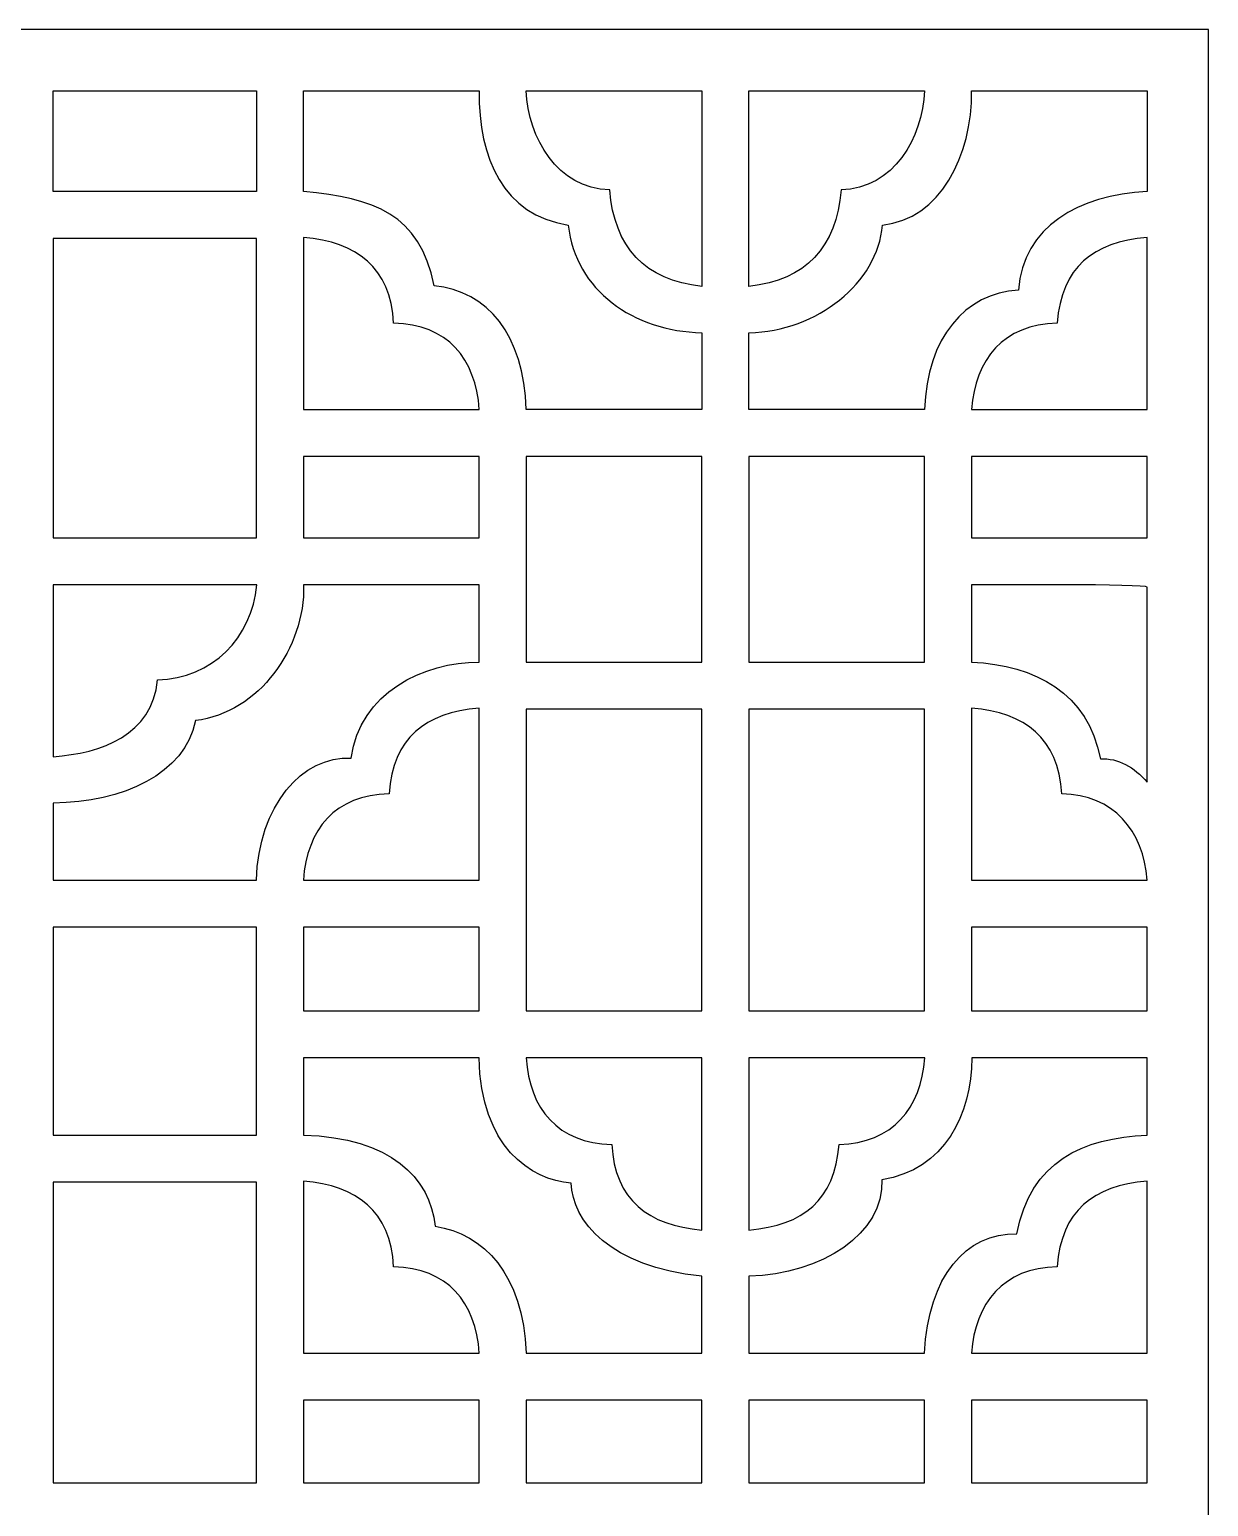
# Model space of a CAD drawing. Header units: centimetres. Extents: x -9.9 to 11.2, y -8.3 to 18.1.
# Drawn here: x 0.61 to 11.16, y 4.88 to 18.1 of the extents above; entities that cross this region are included whole.
import ezdxf

# ---------------------------------------------------------------- set-up
doc = ezdxf.new("R2010")
doc.units = ezdxf.units.CM
doc.header["$MEASUREMENT"] = 0
doc.layers.add('Layer 1', color=7, linetype='Continuous')

msp = doc.modelspace()

# ---------------------------------------------------------------- linework, layer by layer
at = {"layer": 'Layer 1', "color": 242}
for points, knots in [([(-9.94032, 18.10461), (-9.94032, 18.10461), (11.16489, 18.10461), (11.16489, 18.10461), (11.16489, 18.10461), (11.16489, 18.10461), (11.16489, -8.34543), (11.16489, -8.34543), (11.16489, -8.34543), (11.16489, -8.34543), (-9.94032, -8.34543), (-9.94032, -8.34543), (-9.94032, -8.34543), (-9.94032, -8.34543), (-9.94032, 18.10461), (-9.94032, 18.10461)], [0, 0, 0, 0, 0.2, 0.2, 0.2, 0.2, 0.4, 0.4, 0.4, 0.4, 0.6, 0.6, 0.6, 0.6, 1, 1, 1, 1]), ([(2.64309, 17.55642), (2.64309, 17.55642), (0.8232, 17.55642), (0.8232, 17.55642), (0.8232, 17.55642), (0.8232, 17.55642), (0.8232, 16.65519), (0.8232, 16.65519), (0.8232, 16.65519), (0.8232, 16.65519), (2.64309, 16.65519), (2.64309, 16.65519), (2.64309, 16.65519), (2.64309, 16.65519), (2.64309, 17.55642), (2.64309, 17.55642)], [0, 0, 0, 0, 0.2, 0.2, 0.2, 0.2, 0.4, 0.4, 0.4, 0.4, 0.6, 0.6, 0.6, 0.6, 1, 1, 1, 1]), ([(4.63675, 17.55642), (4.63675, 17.55642), (3.06487, 17.55642), (3.06487, 17.55642), (3.06487, 17.55642), (3.06487, 17.55642), (3.06487, 16.65546), (3.06487, 16.65546), (3.06487, 16.65546), (3.69194, 16.59124), (4.10575, 16.46006), (4.23341, 15.80943), (4.23341, 15.80943), (4.71153, 15.764), (5.03814, 15.36949), (5.05881, 14.702), (5.05881, 14.702), (5.05881, 14.702), (6.62987, 14.702), (6.62987, 14.702), (6.62987, 14.702), (6.62987, 14.702), (6.62987, 15.38994), (6.62987, 15.38994), (6.62987, 15.38994), (6.01665, 15.40312), (5.49925, 15.7685), (5.43487, 16.3539), (5.43487, 16.3539), (4.85365, 16.44357), (4.62843, 16.95152), (4.63675, 17.55642)], [0, 0, 0, 0, 0.11111111, 0.11111111, 0.11111111, 0.11111111, 0.22222222, 0.22222222, 0.22222222, 0.22222222, 0.33333333, 0.33333333, 0.33333333, 0.33333333, 0.44444444, 0.44444444, 0.44444444, 0.44444444, 0.55555556, 0.55555556, 0.55555556, 0.55555556, 0.66666667, 0.66666667, 0.66666667, 0.66666667, 0.77777778, 0.77777778, 0.77777778, 0.77777778, 1, 1, 1, 1]), ([(6.62987, 17.55642), (6.62987, 17.55642), (5.05836, 17.55642), (5.05836, 17.55642), (5.05836, 17.55642), (5.07701, 17.13237), (5.33378, 16.68162), (5.80562, 16.66805), (5.80562, 16.66805), (5.8456, 16.15869), (6.12053, 15.85651), (6.62987, 15.80458), (6.62987, 15.80458), (6.62987, 15.80458), (6.62987, 17.55642), (6.62987, 17.55642)], [0, 0, 0, 0, 0.2, 0.2, 0.2, 0.2, 0.4, 0.4, 0.4, 0.4, 0.6, 0.6, 0.6, 0.6, 1, 1, 1, 1]), ([(8.62319, 17.55642), (8.62319, 17.55642), (7.05171, 17.55642), (7.05171, 17.55642), (7.05171, 17.55642), (7.05171, 17.55642), (7.05171, 15.80458), (7.05171, 15.80458), (7.05171, 15.80458), (7.56101, 15.8565), (7.83594, 16.15869), (7.87592, 16.66805), (7.87592, 16.66805), (8.34771, 16.68161), (8.60454, 17.13231), (8.62319, 17.55642)], [0, 0, 0, 0, 0.2, 0.2, 0.2, 0.2, 0.4, 0.4, 0.4, 0.4, 0.6, 0.6, 0.6, 0.6, 1, 1, 1, 1]), ([(10.6167, 17.55642), (10.6167, 17.55642), (9.04488, 17.55642), (9.04488, 17.55642), (9.04488, 17.55642), (9.05321, 16.97413), (8.76042, 16.40602), (8.24674, 16.3539), (8.24674, 16.3539), (8.20489, 15.8361), (7.66498, 15.40312), (7.05171, 15.38994), (7.05171, 15.38994), (7.05171, 15.38994), (7.05171, 14.702), (7.05171, 14.702), (7.05171, 14.702), (7.05171, 14.702), (8.62375, 14.702), (8.62375, 14.702), (8.62375, 14.702), (8.64424, 15.3469), (8.98705, 15.74276), (9.46416, 15.77188), (9.46416, 15.77188), (9.5092, 16.33945), (9.99736, 16.62099), (10.6167, 16.65542), (10.6167, 16.65542), (10.6167, 16.65542), (10.6167, 17.55642), (10.6167, 17.55642)], [0, 0, 0, 0, 0.11111111, 0.11111111, 0.11111111, 0.11111111, 0.22222222, 0.22222222, 0.22222222, 0.22222222, 0.33333333, 0.33333333, 0.33333333, 0.33333333, 0.44444444, 0.44444444, 0.44444444, 0.44444444, 0.55555556, 0.55555556, 0.55555556, 0.55555556, 0.66666667, 0.66666667, 0.66666667, 0.66666667, 0.77777778, 0.77777778, 0.77777778, 0.77777778, 1, 1, 1, 1]), ([(0.8232, 16.23335), (0.8232, 16.23335), (2.64309, 16.23335), (2.64309, 16.23335), (2.64309, 16.23335), (2.64309, 16.23335), (2.64309, 13.55273), (2.64309, 13.55273), (2.64309, 13.55273), (2.64309, 13.55273), (0.8232, 13.55273), (0.8232, 13.55273), (0.8232, 13.55273), (0.8232, 13.55273), (0.8232, 16.23335), (0.8232, 16.23335)], [0, 0, 0, 0, 0.2, 0.2, 0.2, 0.2, 0.4, 0.4, 0.4, 0.4, 0.6, 0.6, 0.6, 0.6, 1, 1, 1, 1]), ([(3.06487, 14.702), (3.06487, 14.702), (3.06487, 16.2426), (3.06487, 16.2426), (3.06487, 16.2426), (3.54118, 16.20198), (3.84252, 15.97607), (3.87149, 15.47564), (3.87149, 15.47564), (4.35286, 15.46662), (4.60634, 15.1583), (4.63817, 14.702), (4.63817, 14.702), (4.63817, 14.702), (3.06487, 14.702), (3.06487, 14.702)], [0, 0, 0, 0, 0.2, 0.2, 0.2, 0.2, 0.4, 0.4, 0.4, 0.4, 0.6, 0.6, 0.6, 0.6, 1, 1, 1, 1]), ([(9.81103, 15.47564), (9.84908, 15.97854), (10.13259, 16.2009), (10.6167, 16.24258), (10.6167, 16.24258), (10.6167, 16.24258), (10.6167, 14.702), (10.6167, 14.702), (10.6167, 14.702), (10.6167, 14.702), (9.04438, 14.702), (9.04438, 14.702), (9.04438, 14.702), (9.07565, 15.15037), (9.33142, 15.46663), (9.81103, 15.47564)], [0, 0, 0, 0, 0.2, 0.2, 0.2, 0.2, 0.4, 0.4, 0.4, 0.4, 0.6, 0.6, 0.6, 0.6, 1, 1, 1, 1]), ([(3.06487, 13.55273), (3.06487, 13.55273), (3.06487, 14.28016), (3.06487, 14.28016), (3.06487, 14.28016), (3.06487, 14.28016), (4.6365, 14.28016), (4.6365, 14.28016), (4.6365, 14.28016), (4.6365, 14.28016), (4.6365, 13.55273), (4.6365, 13.55273), (4.6365, 13.55273), (4.6365, 13.55273), (3.06487, 13.55273), (3.06487, 13.55273)], [0, 0, 0, 0, 0.2, 0.2, 0.2, 0.2, 0.4, 0.4, 0.4, 0.4, 0.6, 0.6, 0.6, 0.6, 1, 1, 1, 1]), ([(6.62987, 14.28016), (6.62987, 14.28016), (6.62987, 12.44058), (6.62987, 12.44058), (6.62987, 12.44058), (6.62987, 12.44058), (5.0583, 12.44058), (5.0583, 12.44058), (5.0583, 12.44058), (5.0583, 12.44058), (5.0583, 14.28016), (5.0583, 14.28016), (5.0583, 14.28016), (5.0583, 14.28016), (6.62987, 14.28016), (6.62987, 14.28016)], [0, 0, 0, 0, 0.2, 0.2, 0.2, 0.2, 0.4, 0.4, 0.4, 0.4, 0.6, 0.6, 0.6, 0.6, 1, 1, 1, 1]), ([(7.05171, 12.44058), (7.05171, 12.44058), (7.05171, 14.28016), (7.05171, 14.28016), (7.05171, 14.28016), (7.05171, 14.28016), (8.62324, 14.28016), (8.62324, 14.28016), (8.62324, 14.28016), (8.62324, 14.28016), (8.62324, 12.44058), (8.62324, 12.44058), (8.62324, 12.44058), (8.62324, 12.44058), (7.05171, 12.44058), (7.05171, 12.44058)], [0, 0, 0, 0, 0.2, 0.2, 0.2, 0.2, 0.4, 0.4, 0.4, 0.4, 0.6, 0.6, 0.6, 0.6, 1, 1, 1, 1]), ([(9.04508, 13.55273), (9.04508, 13.55273), (9.04508, 14.28016), (9.04508, 14.28016), (9.04508, 14.28016), (9.04508, 14.28016), (10.6167, 14.28016), (10.6167, 14.28016), (10.6167, 14.28016), (10.6167, 14.28016), (10.6167, 13.55273), (10.6167, 13.55273), (10.6167, 13.55273), (10.6167, 13.55273), (9.04508, 13.55273), (9.04508, 13.55273)], [0, 0, 0, 0, 0.2, 0.2, 0.2, 0.2, 0.4, 0.4, 0.4, 0.4, 0.6, 0.6, 0.6, 0.6, 1, 1, 1, 1]), ([(0.8232, 11.17833), (1.44673, 11.182), (2.00472, 11.44022), (2.09798, 11.916), (2.09798, 11.916), (2.66864, 11.98814), (3.0779, 12.56858), (3.06577, 13.13087), (3.06577, 13.13087), (3.06577, 13.13087), (4.6365, 13.13087), (4.6365, 13.13087), (4.6365, 13.13087), (4.6365, 13.13087), (4.6365, 12.44087), (4.6365, 12.44087), (4.6365, 12.44087), (4.14141, 12.44128), (3.56904, 12.16581), (3.4917, 11.58139), (3.4917, 11.58139), (3.05332, 11.60199), (2.66329, 11.15595), (2.64258, 10.48737), (2.64258, 10.48737), (2.64258, 10.48737), (0.8232, 10.48737), (0.8232, 10.48737), (0.8232, 10.48737), (0.8232, 10.48737), (0.8232, 11.17833), (0.8232, 11.17833)], [0, 0, 0, 0, 0.11111111, 0.11111111, 0.11111111, 0.11111111, 0.22222222, 0.22222222, 0.22222222, 0.22222222, 0.33333333, 0.33333333, 0.33333333, 0.33333333, 0.44444444, 0.44444444, 0.44444444, 0.44444444, 0.55555556, 0.55555556, 0.55555556, 0.55555556, 0.66666667, 0.66666667, 0.66666667, 0.66666667, 0.77777778, 0.77777778, 0.77777778, 0.77777778, 1, 1, 1, 1]), ([(1.75726, 12.28107), (1.71315, 11.78576), (1.25444, 11.62442), (0.8232, 11.59335), (0.8232, 11.59335), (0.8232, 11.59335), (0.8232, 13.13087), (0.8232, 13.13087), (0.8232, 13.13087), (0.8232, 13.13087), (2.64528, 13.13087), (2.64528, 13.13087), (2.64528, 13.13087), (2.60476, 12.65632), (2.24556, 12.29293), (1.75726, 12.28107)], [0, 0, 0, 0, 0.2, 0.2, 0.2, 0.2, 0.4, 0.4, 0.4, 0.4, 0.6, 0.6, 0.6, 0.6, 1, 1, 1, 1]), ([(10.6167, 13.11231), (10.6167, 13.11231), (10.6167, 11.36564), (10.6167, 11.36564), (10.6167, 11.36564), (10.49999, 11.49942), (10.35634, 11.58482), (10.19763, 11.57269), (10.19763, 11.57269), (10.08963, 12.16519), (9.61326, 12.41133), (9.04508, 12.44087), (9.04508, 12.44087), (9.04508, 12.44087), (9.04508, 13.13087), (9.04508, 13.13087), (9.04508, 13.13087), (9.17621, 13.13087), (10.61541, 13.14109), (10.6167, 13.11231)], [0, 0, 0, 0, 0.16666667, 0.16666667, 0.16666667, 0.16666667, 0.33333333, 0.33333333, 0.33333333, 0.33333333, 0.5, 0.5, 0.5, 0.5, 0.66666667, 0.66666667, 0.66666667, 0.66666667, 1, 1, 1, 1]), ([(3.06325, 10.48737), (3.09499, 10.94366), (3.34833, 11.25196), (3.82992, 11.26101), (3.82992, 11.26101), (3.86803, 11.76444), (4.1519, 11.98668), (4.6365, 12.02801), (4.6365, 12.02801), (4.6365, 12.02801), (4.6365, 10.48737), (4.6365, 10.48737), (4.6365, 10.48737), (4.6365, 10.48737), (3.06325, 10.48737), (3.06325, 10.48737)], [0, 0, 0, 0, 0.2, 0.2, 0.2, 0.2, 0.4, 0.4, 0.4, 0.4, 0.6, 0.6, 0.6, 0.6, 1, 1, 1, 1]), ([(6.62987, 12.01874), (6.62987, 12.01874), (6.62987, 9.31749), (6.62987, 9.31749), (6.62987, 9.31749), (6.62987, 9.31749), (5.0583, 9.31749), (5.0583, 9.31749), (5.0583, 9.31749), (5.0583, 9.31749), (5.0583, 12.01874), (5.0583, 12.01874), (5.0583, 12.01874), (5.0583, 12.01874), (6.62987, 12.01874), (6.62987, 12.01874)], [0, 0, 0, 0, 0.2, 0.2, 0.2, 0.2, 0.4, 0.4, 0.4, 0.4, 0.6, 0.6, 0.6, 0.6, 1, 1, 1, 1]), ([(7.05171, 9.31749), (7.05171, 9.31749), (7.05171, 12.01874), (7.05171, 12.01874), (7.05171, 12.01874), (7.05171, 12.01874), (8.62324, 12.01874), (8.62324, 12.01874), (8.62324, 12.01874), (8.62324, 12.01874), (8.62324, 9.31749), (8.62324, 9.31749), (8.62324, 9.31749), (8.62324, 9.31749), (7.05171, 9.31749), (7.05171, 9.31749)], [0, 0, 0, 0, 0.2, 0.2, 0.2, 0.2, 0.4, 0.4, 0.4, 0.4, 0.6, 0.6, 0.6, 0.6, 1, 1, 1, 1]), ([(10.6167, 10.48777), (10.6167, 10.48777), (9.04508, 10.48737), (9.04508, 10.48737), (9.04508, 10.48737), (9.04508, 10.48737), (9.04508, 12.02802), (9.04508, 12.02802), (9.04508, 12.02802), (9.5215, 11.98739), (9.82267, 11.76151), (9.85163, 11.26101), (9.85163, 11.26101), (10.31297, 11.25234), (10.58564, 10.93362), (10.6167, 10.48777)], [0, 0, 0, 0, 0.2, 0.2, 0.2, 0.2, 0.4, 0.4, 0.4, 0.4, 0.6, 0.6, 0.6, 0.6, 1, 1, 1, 1]), ([(0.8232, 10.06553), (0.8232, 10.06553), (2.64309, 10.06553), (2.64309, 10.06553), (2.64309, 10.06553), (2.64309, 10.06553), (2.64309, 8.20536), (2.64309, 8.20536), (2.64309, 8.20536), (2.64309, 8.20536), (0.8232, 8.20536), (0.8232, 8.20536), (0.8232, 8.20536), (0.8232, 8.20536), (0.8232, 10.06553), (0.8232, 10.06553)], [0, 0, 0, 0, 0.2, 0.2, 0.2, 0.2, 0.4, 0.4, 0.4, 0.4, 0.6, 0.6, 0.6, 0.6, 1, 1, 1, 1]), ([(3.06487, 10.06553), (3.06487, 10.06553), (4.6365, 10.06553), (4.6365, 10.06553), (4.6365, 10.06553), (4.6365, 10.06553), (4.6365, 9.31749), (4.6365, 9.31749), (4.6365, 9.31749), (4.6365, 9.31749), (3.06487, 9.31749), (3.06487, 9.31749), (3.06487, 9.31749), (3.06487, 9.31749), (3.06487, 10.06553), (3.06487, 10.06553)], [0, 0, 0, 0, 0.2, 0.2, 0.2, 0.2, 0.4, 0.4, 0.4, 0.4, 0.6, 0.6, 0.6, 0.6, 1, 1, 1, 1]), ([(10.6167, 9.31749), (10.6167, 9.31749), (9.04508, 9.31749), (9.04508, 9.31749), (9.04508, 9.31749), (9.04508, 9.31749), (9.04508, 10.06553), (9.04508, 10.06553), (9.04508, 10.06553), (9.04508, 10.06553), (10.6167, 10.06553), (10.6167, 10.06553), (10.6167, 10.06553), (10.6167, 10.06553), (10.6167, 9.31749), (10.6167, 9.31749)], [0, 0, 0, 0, 0.2, 0.2, 0.2, 0.2, 0.4, 0.4, 0.4, 0.4, 0.6, 0.6, 0.6, 0.6, 1, 1, 1, 1]), ([(4.24279, 7.38863), (4.19881, 7.82574), (3.84219, 8.18134), (3.06487, 8.20557), (3.06487, 8.20557), (3.06487, 8.20557), (3.06487, 8.89567), (3.06487, 8.89567), (3.06487, 8.89567), (3.06487, 8.89567), (4.63596, 8.89567), (4.63596, 8.89567), (4.63596, 8.89567), (4.64999, 8.10342), (5.101, 7.79928), (5.46098, 7.77594), (5.46098, 7.77594), (5.47076, 7.43571), (5.81164, 7.02046), (6.62987, 6.9422), (6.62987, 6.9422), (6.62987, 6.9422), (6.62987, 6.25209), (6.62987, 6.25209), (6.62987, 6.25209), (6.62987, 6.25209), (5.05881, 6.25209), (5.05881, 6.25209), (5.05881, 6.25209), (5.03119, 6.95757), (4.67684, 7.32235), (4.24279, 7.38863)], [0, 0, 0, 0, 0.11111111, 0.11111111, 0.11111111, 0.11111111, 0.22222222, 0.22222222, 0.22222222, 0.22222222, 0.33333333, 0.33333333, 0.33333333, 0.33333333, 0.44444444, 0.44444444, 0.44444444, 0.44444444, 0.55555556, 0.55555556, 0.55555556, 0.55555556, 0.66666667, 0.66666667, 0.66666667, 0.66666667, 0.77777778, 0.77777778, 0.77777778, 0.77777778, 1, 1, 1, 1]), ([(6.62987, 8.89567), (6.62987, 8.89567), (6.62987, 7.35502), (6.62987, 7.35502), (6.62987, 7.35502), (6.15338, 7.3958), (5.85238, 7.62146), (5.82328, 8.12204), (5.82328, 8.12204), (5.34189, 8.13106), (5.08844, 8.43938), (5.0566, 8.89567), (5.0566, 8.89567), (5.0566, 8.89567), (6.62987, 8.89567), (6.62987, 8.89567)], [0, 0, 0, 0, 0.2, 0.2, 0.2, 0.2, 0.4, 0.4, 0.4, 0.4, 0.6, 0.6, 0.6, 0.6, 1, 1, 1, 1]), ([(7.85831, 8.12204), (7.82042, 7.62086), (7.53771, 7.39661), (7.05171, 7.35502), (7.05171, 7.35502), (7.05171, 7.35502), (7.05171, 8.89567), (7.05171, 8.89567), (7.05171, 8.89567), (7.05171, 8.89567), (8.625, 8.89567), (8.625, 8.89567), (8.625, 8.89567), (8.59375, 8.44737), (8.33792, 8.13102), (7.85831, 8.12204)], [0, 0, 0, 0, 0.2, 0.2, 0.2, 0.2, 0.4, 0.4, 0.4, 0.4, 0.6, 0.6, 0.6, 0.6, 1, 1, 1, 1]), ([(7.05171, 6.9422), (7.70031, 6.95474), (8.26906, 7.32759), (8.24065, 7.80562), (8.24065, 7.80562), (8.80487, 7.89218), (9.04664, 8.39375), (9.04561, 8.89567), (9.04561, 8.89567), (9.04561, 8.89567), (10.6167, 8.89567), (10.6167, 8.89567), (10.6167, 8.89567), (10.6167, 8.89567), (10.6167, 8.20557), (10.6167, 8.20557), (10.6167, 8.20557), (10.04059, 8.17864), (9.57324, 7.97247), (9.44953, 7.32049), (9.44953, 7.32049), (8.99397, 7.32819), (8.65795, 6.94246), (8.62275, 6.25209), (8.62275, 6.25209), (8.62275, 6.25209), (7.05171, 6.25209), (7.05171, 6.25209), (7.05171, 6.25209), (7.05171, 6.25209), (7.05171, 6.9422), (7.05171, 6.9422), (7.05171, 6.9422), (7.05171, 6.9422), (7.05171, 6.9422), (7.05171, 6.9422)], [0, 0, 0, 0, 0.1, 0.1, 0.1, 0.1, 0.2, 0.2, 0.2, 0.2, 0.3, 0.3, 0.3, 0.3, 0.4, 0.4, 0.4, 0.4, 0.5, 0.5, 0.5, 0.5, 0.6, 0.6, 0.6, 0.6, 0.7, 0.7, 0.7, 0.7, 0.8, 0.8, 0.8, 0.8, 1, 1, 1, 1]), ([(0.8232, 7.78354), (0.8232, 7.78354), (2.64309, 7.78354), (2.64309, 7.78354), (2.64309, 7.78354), (2.64309, 7.78354), (2.64309, 5.0905), (2.64309, 5.0905), (2.64309, 5.0905), (2.64309, 5.0905), (0.8232, 5.0905), (0.8232, 5.0905), (0.8232, 5.0905), (0.8232, 5.0905), (0.8232, 7.78354), (0.8232, 7.78354)], [0, 0, 0, 0, 0.2, 0.2, 0.2, 0.2, 0.4, 0.4, 0.4, 0.4, 0.6, 0.6, 0.6, 0.6, 1, 1, 1, 1]), ([(3.06487, 6.25209), (3.06487, 6.25209), (3.06487, 7.79274), (3.06487, 7.79274), (3.06487, 7.79274), (3.54118, 7.75216), (3.84253, 7.52624), (3.87149, 7.0258), (3.87149, 7.0258), (4.3529, 7.01678), (4.60633, 6.70841), (4.63817, 6.25209), (4.63817, 6.25209), (4.63817, 6.25209), (3.06487, 6.25209), (3.06487, 6.25209)], [0, 0, 0, 0, 0.2, 0.2, 0.2, 0.2, 0.4, 0.4, 0.4, 0.4, 0.6, 0.6, 0.6, 0.6, 1, 1, 1, 1]), ([(9.81011, 7.0258), (9.84822, 7.52919), (10.13211, 7.75146), (10.6167, 7.79274), (10.6167, 7.79274), (10.6167, 7.79274), (10.6167, 6.25209), (10.6167, 6.25209), (10.6167, 6.25209), (10.6167, 6.25209), (9.04344, 6.25209), (9.04344, 6.25209), (9.04344, 6.25209), (9.07466, 6.7005), (9.33046, 7.01681), (9.81011, 7.0258)], [0, 0, 0, 0, 0.2, 0.2, 0.2, 0.2, 0.4, 0.4, 0.4, 0.4, 0.6, 0.6, 0.6, 0.6, 1, 1, 1, 1]), ([(4.6365, 5.83031), (4.6365, 5.83031), (4.6365, 5.0905), (4.6365, 5.0905), (4.6365, 5.0905), (4.6365, 5.0905), (3.06487, 5.0905), (3.06487, 5.0905), (3.06487, 5.0905), (3.06487, 5.0905), (3.06487, 5.83031), (3.06487, 5.83031), (3.06487, 5.83031), (3.06487, 5.83031), (4.6365, 5.83031), (4.6365, 5.83031)], [0, 0, 0, 0, 0.2, 0.2, 0.2, 0.2, 0.4, 0.4, 0.4, 0.4, 0.6, 0.6, 0.6, 0.6, 1, 1, 1, 1]), ([(5.0583, 5.0905), (5.0583, 5.0905), (5.0583, 5.83031), (5.0583, 5.83031), (5.0583, 5.83031), (5.0583, 5.83031), (6.62987, 5.83031), (6.62987, 5.83031), (6.62987, 5.83031), (6.62987, 5.83031), (6.62987, 5.0905), (6.62987, 5.0905), (6.62987, 5.0905), (6.62987, 5.0905), (5.0583, 5.0905), (5.0583, 5.0905)], [0, 0, 0, 0, 0.2, 0.2, 0.2, 0.2, 0.4, 0.4, 0.4, 0.4, 0.6, 0.6, 0.6, 0.6, 1, 1, 1, 1]), ([(7.05171, 5.83031), (7.05171, 5.83031), (8.62324, 5.83031), (8.62324, 5.83031), (8.62324, 5.83031), (8.62324, 5.83031), (8.62324, 5.0905), (8.62324, 5.0905), (8.62324, 5.0905), (8.62324, 5.0905), (7.05171, 5.0905), (7.05171, 5.0905), (7.05171, 5.0905), (7.05171, 5.0905), (7.05171, 5.83031), (7.05171, 5.83031)], [0, 0, 0, 0, 0.2, 0.2, 0.2, 0.2, 0.4, 0.4, 0.4, 0.4, 0.6, 0.6, 0.6, 0.6, 1, 1, 1, 1]), ([(9.04508, 5.83031), (9.04508, 5.83031), (10.6167, 5.83031), (10.6167, 5.83031), (10.6167, 5.83031), (10.6167, 5.83031), (10.6167, 5.0905), (10.6167, 5.0905), (10.6167, 5.0905), (10.6167, 5.0905), (9.04508, 5.0905), (9.04508, 5.0905), (9.04508, 5.0905), (9.04508, 5.0905), (9.04508, 5.83031), (9.04508, 5.83031)], [0, 0, 0, 0, 0.2, 0.2, 0.2, 0.2, 0.4, 0.4, 0.4, 0.4, 0.6, 0.6, 0.6, 0.6, 1, 1, 1, 1])]:
    msp.add_open_spline(points, degree=3, knots=knots, dxfattribs=at)
at = {"layer": 'Layer 1', "color": 242, "lineweight": 9}
for points, knots in [([(-9.94032, 18.10461), (-9.94032, 18.10461), (11.16489, 18.10461), (11.16489, 18.10461), (11.16489, 18.10461), (11.16489, 18.10461), (11.16489, -8.34543), (11.16489, -8.34543), (11.16489, -8.34543), (11.16489, -8.34543), (-9.94032, -8.34543), (-9.94032, -8.34543), (-9.94032, -8.34543), (-9.94032, -8.34543), (-9.94032, 18.10461), (-9.94032, 18.10461)], [0, 0, 0, 0, 0.2, 0.2, 0.2, 0.2, 0.4, 0.4, 0.4, 0.4, 0.6, 0.6, 0.6, 0.6, 1, 1, 1, 1]), ([(2.64309, 17.55642), (2.64309, 17.55642), (0.8232, 17.55642), (0.8232, 17.55642), (0.8232, 17.55642), (0.8232, 17.55642), (0.8232, 16.65519), (0.8232, 16.65519), (0.8232, 16.65519), (0.8232, 16.65519), (2.64309, 16.65519), (2.64309, 16.65519), (2.64309, 16.65519), (2.64309, 16.65519), (2.64309, 17.55642), (2.64309, 17.55642)], [0, 0, 0, 0, 0.2, 0.2, 0.2, 0.2, 0.4, 0.4, 0.4, 0.4, 0.6, 0.6, 0.6, 0.6, 1, 1, 1, 1]), ([(4.63675, 17.55642), (4.63675, 17.55642), (3.06487, 17.55642), (3.06487, 17.55642), (3.06487, 17.55642), (3.06487, 17.55642), (3.06487, 16.65546), (3.06487, 16.65546), (3.06487, 16.65546), (3.69194, 16.59124), (4.10575, 16.46006), (4.23341, 15.80943), (4.23341, 15.80943), (4.71153, 15.764), (5.03814, 15.36949), (5.05881, 14.702), (5.05881, 14.702), (5.05881, 14.702), (6.62987, 14.702), (6.62987, 14.702), (6.62987, 14.702), (6.62987, 14.702), (6.62987, 15.38994), (6.62987, 15.38994), (6.62987, 15.38994), (6.01665, 15.40312), (5.49925, 15.7685), (5.43487, 16.3539), (5.43487, 16.3539), (4.85365, 16.44357), (4.62843, 16.95152), (4.63675, 17.55642)], [0, 0, 0, 0, 0.11111111, 0.11111111, 0.11111111, 0.11111111, 0.22222222, 0.22222222, 0.22222222, 0.22222222, 0.33333333, 0.33333333, 0.33333333, 0.33333333, 0.44444444, 0.44444444, 0.44444444, 0.44444444, 0.55555556, 0.55555556, 0.55555556, 0.55555556, 0.66666667, 0.66666667, 0.66666667, 0.66666667, 0.77777778, 0.77777778, 0.77777778, 0.77777778, 1, 1, 1, 1]), ([(6.62987, 17.55642), (6.62987, 17.55642), (5.05836, 17.55642), (5.05836, 17.55642), (5.05836, 17.55642), (5.07701, 17.13237), (5.33378, 16.68162), (5.80562, 16.66805), (5.80562, 16.66805), (5.8456, 16.15869), (6.12053, 15.85651), (6.62987, 15.80458), (6.62987, 15.80458), (6.62987, 15.80458), (6.62987, 17.55642), (6.62987, 17.55642)], [0, 0, 0, 0, 0.2, 0.2, 0.2, 0.2, 0.4, 0.4, 0.4, 0.4, 0.6, 0.6, 0.6, 0.6, 1, 1, 1, 1]), ([(8.62319, 17.55642), (8.62319, 17.55642), (7.05171, 17.55642), (7.05171, 17.55642), (7.05171, 17.55642), (7.05171, 17.55642), (7.05171, 15.80458), (7.05171, 15.80458), (7.05171, 15.80458), (7.56101, 15.8565), (7.83594, 16.15869), (7.87592, 16.66805), (7.87592, 16.66805), (8.34771, 16.68161), (8.60454, 17.13231), (8.62319, 17.55642)], [0, 0, 0, 0, 0.2, 0.2, 0.2, 0.2, 0.4, 0.4, 0.4, 0.4, 0.6, 0.6, 0.6, 0.6, 1, 1, 1, 1]), ([(10.6167, 17.55642), (10.6167, 17.55642), (9.04488, 17.55642), (9.04488, 17.55642), (9.04488, 17.55642), (9.05321, 16.97413), (8.76042, 16.40602), (8.24674, 16.3539), (8.24674, 16.3539), (8.20489, 15.8361), (7.66498, 15.40312), (7.05171, 15.38994), (7.05171, 15.38994), (7.05171, 15.38994), (7.05171, 14.702), (7.05171, 14.702), (7.05171, 14.702), (7.05171, 14.702), (8.62375, 14.702), (8.62375, 14.702), (8.62375, 14.702), (8.64424, 15.3469), (8.98705, 15.74276), (9.46416, 15.77188), (9.46416, 15.77188), (9.5092, 16.33945), (9.99736, 16.62099), (10.6167, 16.65542), (10.6167, 16.65542), (10.6167, 16.65542), (10.6167, 17.55642), (10.6167, 17.55642)], [0, 0, 0, 0, 0.11111111, 0.11111111, 0.11111111, 0.11111111, 0.22222222, 0.22222222, 0.22222222, 0.22222222, 0.33333333, 0.33333333, 0.33333333, 0.33333333, 0.44444444, 0.44444444, 0.44444444, 0.44444444, 0.55555556, 0.55555556, 0.55555556, 0.55555556, 0.66666667, 0.66666667, 0.66666667, 0.66666667, 0.77777778, 0.77777778, 0.77777778, 0.77777778, 1, 1, 1, 1]), ([(0.8232, 16.23335), (0.8232, 16.23335), (2.64309, 16.23335), (2.64309, 16.23335), (2.64309, 16.23335), (2.64309, 16.23335), (2.64309, 13.55273), (2.64309, 13.55273), (2.64309, 13.55273), (2.64309, 13.55273), (0.8232, 13.55273), (0.8232, 13.55273), (0.8232, 13.55273), (0.8232, 13.55273), (0.8232, 16.23335), (0.8232, 16.23335)], [0, 0, 0, 0, 0.2, 0.2, 0.2, 0.2, 0.4, 0.4, 0.4, 0.4, 0.6, 0.6, 0.6, 0.6, 1, 1, 1, 1]), ([(3.06487, 14.702), (3.06487, 14.702), (3.06487, 16.2426), (3.06487, 16.2426), (3.06487, 16.2426), (3.54118, 16.20198), (3.84252, 15.97607), (3.87149, 15.47564), (3.87149, 15.47564), (4.35286, 15.46662), (4.60634, 15.1583), (4.63817, 14.702), (4.63817, 14.702), (4.63817, 14.702), (3.06487, 14.702), (3.06487, 14.702)], [0, 0, 0, 0, 0.2, 0.2, 0.2, 0.2, 0.4, 0.4, 0.4, 0.4, 0.6, 0.6, 0.6, 0.6, 1, 1, 1, 1]), ([(9.81103, 15.47564), (9.84908, 15.97854), (10.13259, 16.2009), (10.6167, 16.24258), (10.6167, 16.24258), (10.6167, 16.24258), (10.6167, 14.702), (10.6167, 14.702), (10.6167, 14.702), (10.6167, 14.702), (9.04438, 14.702), (9.04438, 14.702), (9.04438, 14.702), (9.07565, 15.15037), (9.33142, 15.46663), (9.81103, 15.47564)], [0, 0, 0, 0, 0.2, 0.2, 0.2, 0.2, 0.4, 0.4, 0.4, 0.4, 0.6, 0.6, 0.6, 0.6, 1, 1, 1, 1]), ([(3.06487, 13.55273), (3.06487, 13.55273), (3.06487, 14.28016), (3.06487, 14.28016), (3.06487, 14.28016), (3.06487, 14.28016), (4.6365, 14.28016), (4.6365, 14.28016), (4.6365, 14.28016), (4.6365, 14.28016), (4.6365, 13.55273), (4.6365, 13.55273), (4.6365, 13.55273), (4.6365, 13.55273), (3.06487, 13.55273), (3.06487, 13.55273)], [0, 0, 0, 0, 0.2, 0.2, 0.2, 0.2, 0.4, 0.4, 0.4, 0.4, 0.6, 0.6, 0.6, 0.6, 1, 1, 1, 1]), ([(6.62987, 14.28016), (6.62987, 14.28016), (6.62987, 12.44058), (6.62987, 12.44058), (6.62987, 12.44058), (6.62987, 12.44058), (5.0583, 12.44058), (5.0583, 12.44058), (5.0583, 12.44058), (5.0583, 12.44058), (5.0583, 14.28016), (5.0583, 14.28016), (5.0583, 14.28016), (5.0583, 14.28016), (6.62987, 14.28016), (6.62987, 14.28016)], [0, 0, 0, 0, 0.2, 0.2, 0.2, 0.2, 0.4, 0.4, 0.4, 0.4, 0.6, 0.6, 0.6, 0.6, 1, 1, 1, 1]), ([(7.05171, 12.44058), (7.05171, 12.44058), (7.05171, 14.28016), (7.05171, 14.28016), (7.05171, 14.28016), (7.05171, 14.28016), (8.62324, 14.28016), (8.62324, 14.28016), (8.62324, 14.28016), (8.62324, 14.28016), (8.62324, 12.44058), (8.62324, 12.44058), (8.62324, 12.44058), (8.62324, 12.44058), (7.05171, 12.44058), (7.05171, 12.44058)], [0, 0, 0, 0, 0.2, 0.2, 0.2, 0.2, 0.4, 0.4, 0.4, 0.4, 0.6, 0.6, 0.6, 0.6, 1, 1, 1, 1]), ([(9.04508, 13.55273), (9.04508, 13.55273), (9.04508, 14.28016), (9.04508, 14.28016), (9.04508, 14.28016), (9.04508, 14.28016), (10.6167, 14.28016), (10.6167, 14.28016), (10.6167, 14.28016), (10.6167, 14.28016), (10.6167, 13.55273), (10.6167, 13.55273), (10.6167, 13.55273), (10.6167, 13.55273), (9.04508, 13.55273), (9.04508, 13.55273)], [0, 0, 0, 0, 0.2, 0.2, 0.2, 0.2, 0.4, 0.4, 0.4, 0.4, 0.6, 0.6, 0.6, 0.6, 1, 1, 1, 1]), ([(0.8232, 11.17833), (1.44673, 11.182), (2.00472, 11.44022), (2.09798, 11.916), (2.09798, 11.916), (2.66864, 11.98814), (3.0779, 12.56858), (3.06577, 13.13087), (3.06577, 13.13087), (3.06577, 13.13087), (4.6365, 13.13087), (4.6365, 13.13087), (4.6365, 13.13087), (4.6365, 13.13087), (4.6365, 12.44087), (4.6365, 12.44087), (4.6365, 12.44087), (4.14141, 12.44128), (3.56904, 12.16581), (3.4917, 11.58139), (3.4917, 11.58139), (3.05332, 11.60199), (2.66329, 11.15595), (2.64258, 10.48737), (2.64258, 10.48737), (2.64258, 10.48737), (0.8232, 10.48737), (0.8232, 10.48737), (0.8232, 10.48737), (0.8232, 10.48737), (0.8232, 11.17833), (0.8232, 11.17833)], [0, 0, 0, 0, 0.11111111, 0.11111111, 0.11111111, 0.11111111, 0.22222222, 0.22222222, 0.22222222, 0.22222222, 0.33333333, 0.33333333, 0.33333333, 0.33333333, 0.44444444, 0.44444444, 0.44444444, 0.44444444, 0.55555556, 0.55555556, 0.55555556, 0.55555556, 0.66666667, 0.66666667, 0.66666667, 0.66666667, 0.77777778, 0.77777778, 0.77777778, 0.77777778, 1, 1, 1, 1]), ([(1.75726, 12.28107), (1.71315, 11.78576), (1.25444, 11.62442), (0.8232, 11.59335), (0.8232, 11.59335), (0.8232, 11.59335), (0.8232, 13.13087), (0.8232, 13.13087), (0.8232, 13.13087), (0.8232, 13.13087), (2.64528, 13.13087), (2.64528, 13.13087), (2.64528, 13.13087), (2.60476, 12.65632), (2.24556, 12.29293), (1.75726, 12.28107)], [0, 0, 0, 0, 0.2, 0.2, 0.2, 0.2, 0.4, 0.4, 0.4, 0.4, 0.6, 0.6, 0.6, 0.6, 1, 1, 1, 1]), ([(10.6167, 13.11231), (10.6167, 13.11231), (10.6167, 11.36564), (10.6167, 11.36564), (10.6167, 11.36564), (10.49999, 11.49942), (10.35634, 11.58482), (10.19763, 11.57269), (10.19763, 11.57269), (10.08963, 12.16519), (9.61326, 12.41133), (9.04508, 12.44087), (9.04508, 12.44087), (9.04508, 12.44087), (9.04508, 13.13087), (9.04508, 13.13087), (9.04508, 13.13087), (9.17621, 13.13087), (10.61541, 13.14109), (10.6167, 13.11231)], [0, 0, 0, 0, 0.16666667, 0.16666667, 0.16666667, 0.16666667, 0.33333333, 0.33333333, 0.33333333, 0.33333333, 0.5, 0.5, 0.5, 0.5, 0.66666667, 0.66666667, 0.66666667, 0.66666667, 1, 1, 1, 1]), ([(3.06325, 10.48737), (3.09499, 10.94366), (3.34833, 11.25196), (3.82992, 11.26101), (3.82992, 11.26101), (3.86803, 11.76444), (4.1519, 11.98668), (4.6365, 12.02801), (4.6365, 12.02801), (4.6365, 12.02801), (4.6365, 10.48737), (4.6365, 10.48737), (4.6365, 10.48737), (4.6365, 10.48737), (3.06325, 10.48737), (3.06325, 10.48737)], [0, 0, 0, 0, 0.2, 0.2, 0.2, 0.2, 0.4, 0.4, 0.4, 0.4, 0.6, 0.6, 0.6, 0.6, 1, 1, 1, 1]), ([(6.62987, 12.01874), (6.62987, 12.01874), (6.62987, 9.31749), (6.62987, 9.31749), (6.62987, 9.31749), (6.62987, 9.31749), (5.0583, 9.31749), (5.0583, 9.31749), (5.0583, 9.31749), (5.0583, 9.31749), (5.0583, 12.01874), (5.0583, 12.01874), (5.0583, 12.01874), (5.0583, 12.01874), (6.62987, 12.01874), (6.62987, 12.01874)], [0, 0, 0, 0, 0.2, 0.2, 0.2, 0.2, 0.4, 0.4, 0.4, 0.4, 0.6, 0.6, 0.6, 0.6, 1, 1, 1, 1]), ([(7.05171, 9.31749), (7.05171, 9.31749), (7.05171, 12.01874), (7.05171, 12.01874), (7.05171, 12.01874), (7.05171, 12.01874), (8.62324, 12.01874), (8.62324, 12.01874), (8.62324, 12.01874), (8.62324, 12.01874), (8.62324, 9.31749), (8.62324, 9.31749), (8.62324, 9.31749), (8.62324, 9.31749), (7.05171, 9.31749), (7.05171, 9.31749)], [0, 0, 0, 0, 0.2, 0.2, 0.2, 0.2, 0.4, 0.4, 0.4, 0.4, 0.6, 0.6, 0.6, 0.6, 1, 1, 1, 1]), ([(10.6167, 10.48777), (10.6167, 10.48777), (9.04508, 10.48737), (9.04508, 10.48737), (9.04508, 10.48737), (9.04508, 10.48737), (9.04508, 12.02802), (9.04508, 12.02802), (9.04508, 12.02802), (9.5215, 11.98739), (9.82267, 11.76151), (9.85163, 11.26101), (9.85163, 11.26101), (10.31297, 11.25234), (10.58564, 10.93362), (10.6167, 10.48777)], [0, 0, 0, 0, 0.2, 0.2, 0.2, 0.2, 0.4, 0.4, 0.4, 0.4, 0.6, 0.6, 0.6, 0.6, 1, 1, 1, 1]), ([(0.8232, 10.06553), (0.8232, 10.06553), (2.64309, 10.06553), (2.64309, 10.06553), (2.64309, 10.06553), (2.64309, 10.06553), (2.64309, 8.20536), (2.64309, 8.20536), (2.64309, 8.20536), (2.64309, 8.20536), (0.8232, 8.20536), (0.8232, 8.20536), (0.8232, 8.20536), (0.8232, 8.20536), (0.8232, 10.06553), (0.8232, 10.06553)], [0, 0, 0, 0, 0.2, 0.2, 0.2, 0.2, 0.4, 0.4, 0.4, 0.4, 0.6, 0.6, 0.6, 0.6, 1, 1, 1, 1]), ([(3.06487, 10.06553), (3.06487, 10.06553), (4.6365, 10.06553), (4.6365, 10.06553), (4.6365, 10.06553), (4.6365, 10.06553), (4.6365, 9.31749), (4.6365, 9.31749), (4.6365, 9.31749), (4.6365, 9.31749), (3.06487, 9.31749), (3.06487, 9.31749), (3.06487, 9.31749), (3.06487, 9.31749), (3.06487, 10.06553), (3.06487, 10.06553)], [0, 0, 0, 0, 0.2, 0.2, 0.2, 0.2, 0.4, 0.4, 0.4, 0.4, 0.6, 0.6, 0.6, 0.6, 1, 1, 1, 1]), ([(10.6167, 9.31749), (10.6167, 9.31749), (9.04508, 9.31749), (9.04508, 9.31749), (9.04508, 9.31749), (9.04508, 9.31749), (9.04508, 10.06553), (9.04508, 10.06553), (9.04508, 10.06553), (9.04508, 10.06553), (10.6167, 10.06553), (10.6167, 10.06553), (10.6167, 10.06553), (10.6167, 10.06553), (10.6167, 9.31749), (10.6167, 9.31749)], [0, 0, 0, 0, 0.2, 0.2, 0.2, 0.2, 0.4, 0.4, 0.4, 0.4, 0.6, 0.6, 0.6, 0.6, 1, 1, 1, 1]), ([(4.24279, 7.38863), (4.19881, 7.82574), (3.84219, 8.18134), (3.06487, 8.20557), (3.06487, 8.20557), (3.06487, 8.20557), (3.06487, 8.89567), (3.06487, 8.89567), (3.06487, 8.89567), (3.06487, 8.89567), (4.63596, 8.89567), (4.63596, 8.89567), (4.63596, 8.89567), (4.64999, 8.10342), (5.101, 7.79928), (5.46098, 7.77594), (5.46098, 7.77594), (5.47076, 7.43571), (5.81164, 7.02046), (6.62987, 6.9422), (6.62987, 6.9422), (6.62987, 6.9422), (6.62987, 6.25209), (6.62987, 6.25209), (6.62987, 6.25209), (6.62987, 6.25209), (5.05881, 6.25209), (5.05881, 6.25209), (5.05881, 6.25209), (5.03119, 6.95757), (4.67684, 7.32235), (4.24279, 7.38863)], [0, 0, 0, 0, 0.11111111, 0.11111111, 0.11111111, 0.11111111, 0.22222222, 0.22222222, 0.22222222, 0.22222222, 0.33333333, 0.33333333, 0.33333333, 0.33333333, 0.44444444, 0.44444444, 0.44444444, 0.44444444, 0.55555556, 0.55555556, 0.55555556, 0.55555556, 0.66666667, 0.66666667, 0.66666667, 0.66666667, 0.77777778, 0.77777778, 0.77777778, 0.77777778, 1, 1, 1, 1]), ([(6.62987, 8.89567), (6.62987, 8.89567), (6.62987, 7.35502), (6.62987, 7.35502), (6.62987, 7.35502), (6.15338, 7.3958), (5.85238, 7.62146), (5.82328, 8.12204), (5.82328, 8.12204), (5.34189, 8.13106), (5.08844, 8.43938), (5.0566, 8.89567), (5.0566, 8.89567), (5.0566, 8.89567), (6.62987, 8.89567), (6.62987, 8.89567)], [0, 0, 0, 0, 0.2, 0.2, 0.2, 0.2, 0.4, 0.4, 0.4, 0.4, 0.6, 0.6, 0.6, 0.6, 1, 1, 1, 1]), ([(7.85831, 8.12204), (7.82042, 7.62086), (7.53771, 7.39661), (7.05171, 7.35502), (7.05171, 7.35502), (7.05171, 7.35502), (7.05171, 8.89567), (7.05171, 8.89567), (7.05171, 8.89567), (7.05171, 8.89567), (8.625, 8.89567), (8.625, 8.89567), (8.625, 8.89567), (8.59375, 8.44737), (8.33792, 8.13102), (7.85831, 8.12204)], [0, 0, 0, 0, 0.2, 0.2, 0.2, 0.2, 0.4, 0.4, 0.4, 0.4, 0.6, 0.6, 0.6, 0.6, 1, 1, 1, 1]), ([(7.05171, 6.9422), (7.70031, 6.95474), (8.26906, 7.32759), (8.24065, 7.80562), (8.24065, 7.80562), (8.80487, 7.89218), (9.04664, 8.39375), (9.04561, 8.89567), (9.04561, 8.89567), (9.04561, 8.89567), (10.6167, 8.89567), (10.6167, 8.89567), (10.6167, 8.89567), (10.6167, 8.89567), (10.6167, 8.20557), (10.6167, 8.20557), (10.6167, 8.20557), (10.04059, 8.17864), (9.57324, 7.97247), (9.44953, 7.32049), (9.44953, 7.32049), (8.99397, 7.32819), (8.65795, 6.94246), (8.62275, 6.25209), (8.62275, 6.25209), (8.62275, 6.25209), (7.05171, 6.25209), (7.05171, 6.25209), (7.05171, 6.25209), (7.05171, 6.25209), (7.05171, 6.9422), (7.05171, 6.9422)], [0, 0, 0, 0, 0.11111111, 0.11111111, 0.11111111, 0.11111111, 0.22222222, 0.22222222, 0.22222222, 0.22222222, 0.33333333, 0.33333333, 0.33333333, 0.33333333, 0.44444444, 0.44444444, 0.44444444, 0.44444444, 0.55555556, 0.55555556, 0.55555556, 0.55555556, 0.66666667, 0.66666667, 0.66666667, 0.66666667, 0.77777778, 0.77777778, 0.77777778, 0.77777778, 1, 1, 1, 1]), ([(0.8232, 7.78354), (0.8232, 7.78354), (2.64309, 7.78354), (2.64309, 7.78354), (2.64309, 7.78354), (2.64309, 7.78354), (2.64309, 5.0905), (2.64309, 5.0905), (2.64309, 5.0905), (2.64309, 5.0905), (0.8232, 5.0905), (0.8232, 5.0905), (0.8232, 5.0905), (0.8232, 5.0905), (0.8232, 7.78354), (0.8232, 7.78354)], [0, 0, 0, 0, 0.2, 0.2, 0.2, 0.2, 0.4, 0.4, 0.4, 0.4, 0.6, 0.6, 0.6, 0.6, 1, 1, 1, 1]), ([(3.06487, 6.25209), (3.06487, 6.25209), (3.06487, 7.79274), (3.06487, 7.79274), (3.06487, 7.79274), (3.54118, 7.75216), (3.84253, 7.52624), (3.87149, 7.0258), (3.87149, 7.0258), (4.3529, 7.01678), (4.60633, 6.70841), (4.63817, 6.25209), (4.63817, 6.25209), (4.63817, 6.25209), (3.06487, 6.25209), (3.06487, 6.25209)], [0, 0, 0, 0, 0.2, 0.2, 0.2, 0.2, 0.4, 0.4, 0.4, 0.4, 0.6, 0.6, 0.6, 0.6, 1, 1, 1, 1]), ([(9.81011, 7.0258), (9.84822, 7.52919), (10.13211, 7.75146), (10.6167, 7.79274), (10.6167, 7.79274), (10.6167, 7.79274), (10.6167, 6.25209), (10.6167, 6.25209), (10.6167, 6.25209), (10.6167, 6.25209), (9.04344, 6.25209), (9.04344, 6.25209), (9.04344, 6.25209), (9.07466, 6.7005), (9.33046, 7.01681), (9.81011, 7.0258)], [0, 0, 0, 0, 0.2, 0.2, 0.2, 0.2, 0.4, 0.4, 0.4, 0.4, 0.6, 0.6, 0.6, 0.6, 1, 1, 1, 1]), ([(4.6365, 5.83031), (4.6365, 5.83031), (4.6365, 5.0905), (4.6365, 5.0905), (4.6365, 5.0905), (4.6365, 5.0905), (3.06487, 5.0905), (3.06487, 5.0905), (3.06487, 5.0905), (3.06487, 5.0905), (3.06487, 5.83031), (3.06487, 5.83031), (3.06487, 5.83031), (3.06487, 5.83031), (4.6365, 5.83031), (4.6365, 5.83031)], [0, 0, 0, 0, 0.2, 0.2, 0.2, 0.2, 0.4, 0.4, 0.4, 0.4, 0.6, 0.6, 0.6, 0.6, 1, 1, 1, 1]), ([(5.0583, 5.0905), (5.0583, 5.0905), (5.0583, 5.83031), (5.0583, 5.83031), (5.0583, 5.83031), (5.0583, 5.83031), (6.62987, 5.83031), (6.62987, 5.83031), (6.62987, 5.83031), (6.62987, 5.83031), (6.62987, 5.0905), (6.62987, 5.0905), (6.62987, 5.0905), (6.62987, 5.0905), (5.0583, 5.0905), (5.0583, 5.0905)], [0, 0, 0, 0, 0.2, 0.2, 0.2, 0.2, 0.4, 0.4, 0.4, 0.4, 0.6, 0.6, 0.6, 0.6, 1, 1, 1, 1]), ([(7.05171, 5.83031), (7.05171, 5.83031), (8.62324, 5.83031), (8.62324, 5.83031), (8.62324, 5.83031), (8.62324, 5.83031), (8.62324, 5.0905), (8.62324, 5.0905), (8.62324, 5.0905), (8.62324, 5.0905), (7.05171, 5.0905), (7.05171, 5.0905), (7.05171, 5.0905), (7.05171, 5.0905), (7.05171, 5.83031), (7.05171, 5.83031)], [0, 0, 0, 0, 0.2, 0.2, 0.2, 0.2, 0.4, 0.4, 0.4, 0.4, 0.6, 0.6, 0.6, 0.6, 1, 1, 1, 1]), ([(9.04508, 5.83031), (9.04508, 5.83031), (10.6167, 5.83031), (10.6167, 5.83031), (10.6167, 5.83031), (10.6167, 5.83031), (10.6167, 5.0905), (10.6167, 5.0905), (10.6167, 5.0905), (10.6167, 5.0905), (9.04508, 5.0905), (9.04508, 5.0905), (9.04508, 5.0905), (9.04508, 5.0905), (9.04508, 5.83031), (9.04508, 5.83031)], [0, 0, 0, 0, 0.2, 0.2, 0.2, 0.2, 0.4, 0.4, 0.4, 0.4, 0.6, 0.6, 0.6, 0.6, 1, 1, 1, 1])]:
    msp.add_open_spline(points, degree=3, knots=knots, dxfattribs=at)

doc.saveas('drawing.dxf')
